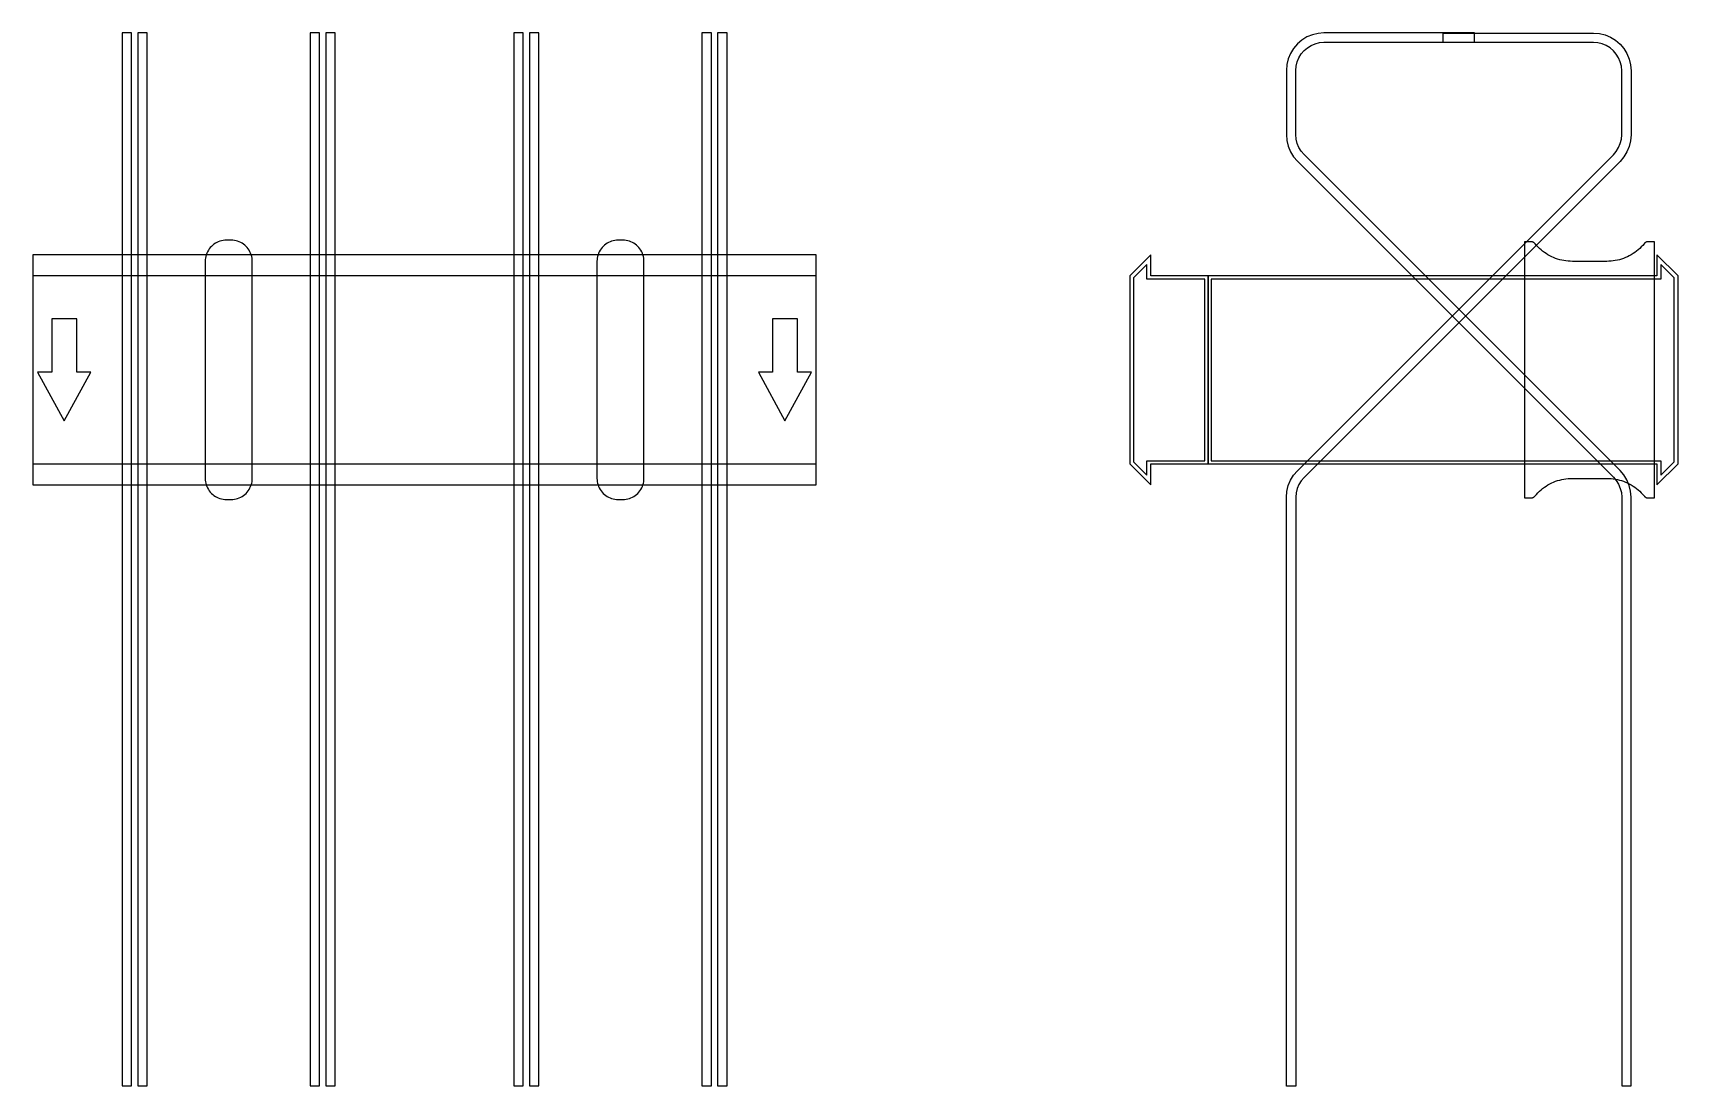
# Model space of a CAD drawing. Extents: x 0 to 1050, y -457 to 215.
import ezdxf

# ---------------------------------------------------------------- set-up
doc = ezdxf.new("R2010")
doc.units = 0
doc.layers.add('Halfen', color=7, linetype='CONTINUOUS')

msp = doc.modelspace()

# ---------------------------------------------------------------- linework, layer by layer
at = {"layer": 'Halfen', "color": 7}
for points in [[(63, -457.177), (63, 215.147), (57, 215.147), (57, -457.177)], [(73, -457.177), (73, 215.147), (67, 215.147), (67, -457.177)], [(183, -457.177), (183, 215.147), (177, 215.147), (177, -457.177)], [(193, -457.177), (193, 215.147), (187, 215.147), (187, -457.177)], [(313, -457.177), (313, 215.147), (307, 215.147), (307, -457.177)], [(323, -457.177), (323, 215.147), (317, 215.147), (317, -457.177)], [(433, -457.177), (433, 215.147), (427, 215.147), (427, -457.177)], [(443, -457.177), (443, 215.147), (437, 215.147), (437, -457.177)], [(1020, -457.177), (1020, -81.213), (1019.705, -77.459), (1018.825, -73.797), (1017.384, -70.317), (1015.416, -67.106), (1012.971, -64.243), (811.272, 137.456), (809.438, 139.604), (807.962, 142.012), (806.881, 144.621), (806.222, 147.368), (806, 150.184), (806, 191.147), (806.222, 193.963), (806.881, 196.71), (807.962, 199.319), (809.438, 201.728), (811.272, 203.875), (813.42, 205.71), (815.828, 207.186), (818.438, 208.266), (821.184, 208.926), (824, 209.147), (920, 209.147), (920, 215.147), (824, 215.147), (820.246, 214.852), (816.584, 213.973), (813.104, 212.532), (809.893, 210.564), (807.029, 208.118), (804.584, 205.254), (802.616, 202.043), (801.175, 198.564), (800.295, 194.902), (800, 191.147), (800, 150.184), (800.295, 146.429), (801.175, 142.767), (802.616, 139.288), (804.584, 136.077), (807.029, 133.213), (1008.728, -68.485), (1010.562, -70.633), (1012.038, -73.041), (1013.119, -75.651), (1013.778, -78.397), (1014, -81.213), (1014, -457.177)], [(800, -457.324), (800, -81.361), (800.295, -77.606), (801.175, -73.944), (802.616, -70.465), (804.584, -67.254), (807.029, -64.39), (1008.728, 137.308), (1010.562, 139.456), (1012.038, 141.865), (1013.119, 144.474), (1013.778, 147.221), (1014, 150.036), (1014, 191), (1013.778, 193.816), (1013.119, 196.562), (1012.038, 199.172), (1010.562, 201.58), (1008.728, 203.728), (1006.58, 205.562), (1004.172, 207.038), (1001.562, 208.119), (998.816, 208.778), (996, 209), (900, 209), (900, 215), (996, 215), (999.754, 214.705), (1003.416, 213.825), (1006.896, 212.384), (1010.107, 210.416), (1012.971, 207.971), (1015.416, 205.107), (1017.384, 201.896), (1018.825, 198.416), (1019.705, 194.754), (1020, 191), (1020, 150.036), (1019.705, 146.282), (1018.825, 142.62), (1017.384, 139.141), (1015.416, 135.929), (1012.971, 133.066), (811.272, -68.633), (809.438, -70.78), (807.962, -73.189), (806.881, -75.798), (806.222, -78.545), (806, -81.361), (806, -457.324)], [(0, -73.5), (500, -73.5), (500, 73.5), (0, 73.5)], [(140, -69.3), (140, -56.8), (140, 69.3), (139.958, 70.359), (139.834, 71.412), (139.627, 72.452), (139.339, 73.472), (138.972, 74.466), (138.529, 75.429), (138.011, 76.354), (137.422, 77.235), (136.765, 78.068), (136.046, 78.846), (135.268, 79.565), (134.435, 80.222), (133.554, 80.811), (132.629, 81.329), (131.666, 81.772), (130.672, 82.139), (129.652, 82.427), (128.612, 82.634), (127.559, 82.758), (126.5, 82.8), (123.5, 82.8), (122.441, 82.758), (121.388, 82.634), (120.348, 82.427), (119.328, 82.139), (118.334, 81.772), (117.371, 81.329), (116.446, 80.811), (115.565, 80.222), (114.732, 79.565), (113.954, 78.846), (113.235, 78.068), (112.578, 77.235), (111.989, 76.354), (111.471, 75.429), (111.028, 74.466), (110.661, 73.472), (110.373, 72.452), (110.166, 71.412), (110.042, 70.359), (110, 69.3), (110, -56.8), (110, -69.3), (110.042, -70.359), (110.166, -71.412), (110.373, -72.452), (110.661, -73.472), (111.028, -74.466), (111.471, -75.429), (111.989, -76.354), (112.578, -77.235), (113.235, -78.068), (113.954, -78.846), (114.732, -79.565), (115.565, -80.222), (116.446, -80.811), (117.371, -81.329), (118.334, -81.772), (119.328, -82.139), (120.348, -82.427), (121.388, -82.634), (122.441, -82.758), (123.5, -82.8), (126.5, -82.8), (127.559, -82.758), (128.612, -82.634), (129.652, -82.427), (130.672, -82.139), (131.666, -81.772), (132.629, -81.329), (133.554, -80.811), (134.435, -80.222), (135.268, -79.565), (136.046, -78.846), (136.765, -78.068), (137.422, -77.235), (138.011, -76.354), (138.529, -75.429), (138.972, -74.466), (139.339, -73.472), (139.627, -72.452), (139.834, -71.412), (139.958, -70.359), (140, -69.3)], [(390, -69.3), (390, -56.8), (390, 69.3), (389.958, 70.359), (389.834, 71.412), (389.627, 72.452), (389.339, 73.472), (388.972, 74.466), (388.529, 75.429), (388.011, 76.354), (387.422, 77.235), (386.765, 78.068), (386.046, 78.846), (385.268, 79.565), (384.435, 80.222), (383.554, 80.811), (382.629, 81.329), (381.666, 81.772), (380.672, 82.139), (379.652, 82.427), (378.612, 82.634), (377.559, 82.758), (376.5, 82.8), (373.5, 82.8), (372.441, 82.758), (371.388, 82.634), (370.348, 82.427), (369.328, 82.139), (368.334, 81.772), (367.371, 81.329), (366.446, 80.811), (365.565, 80.222), (364.732, 79.565), (363.954, 78.846), (363.235, 78.068), (362.578, 77.235), (361.989, 76.354), (361.471, 75.429), (361.028, 74.466), (360.661, 73.472), (360.373, 72.452), (360.166, 71.412), (360.042, 70.359), (360, 69.3), (360, -56.8), (360, -69.3), (360.042, -70.359), (360.166, -71.412), (360.373, -72.452), (360.661, -73.472), (361.028, -74.466), (361.471, -75.429), (361.989, -76.354), (362.578, -77.235), (363.235, -78.068), (363.954, -78.846), (364.732, -79.565), (365.565, -80.222), (366.446, -80.811), (367.371, -81.329), (368.334, -81.772), (369.328, -82.139), (370.348, -82.427), (371.388, -82.634), (372.441, -82.758), (373.5, -82.8), (376.5, -82.8), (377.559, -82.758), (378.612, -82.634), (379.652, -82.427), (380.672, -82.139), (381.666, -81.772), (382.629, -81.329), (383.554, -80.811), (384.435, -80.222), (385.268, -79.565), (386.046, -78.846), (386.765, -78.068), (387.422, -77.235), (388.011, -76.354), (388.529, -75.429), (388.972, -74.466), (389.339, -73.472), (389.627, -72.452), (389.834, -71.412), (389.958, -70.359), (390, -69.3)], [(750, -60), (750, 60), (713.5, 60), (713.5, 73.5), (700, 60), (700, -60), (713.5, -73.5), (713.5, -60)], [(1050, -60), (1050, 60), (1036.5, 73.5), (1036.5, 60), (750, 60), (750, -60), (1036.5, -60), (1036.5, -73.5)], [(1035, -81.8), (1035, 81.8), (1031, 81.8), (1030.846, 81.797), (1030.691, 81.786), (1030.538, 81.769), (1030.385, 81.746), (1030.234, 81.715), (1030.084, 81.678), (1029.936, 81.634), (1029.789, 81.584), (1029.646, 81.527), (1029.505, 81.464), (1029.366, 81.395), (1029.231, 81.32), (1029.1, 81.239), (1028.972, 81.153), (1028.848, 81.06), (1028.728, 80.963), (1028.613, 80.86), (1028.502, 80.752), (1028.397, 80.639), (1028.296, 80.522), (1027.41, 79.491), (1026.479, 78.5), (1025.505, 77.551), (1024.491, 76.646), (1023.437, 75.787), (1022.347, 74.975), (1021.222, 74.211), (1020.064, 73.499), (1018.876, 72.838), (1017.66, 72.23), (1016.418, 71.676), (1015.153, 71.178), (1013.867, 70.736), (1012.563, 70.351), (1011.243, 70.024), (1009.911, 69.756), (1008.567, 69.547), (1007.216, 69.397), (1005.859, 69.307), (1004.5, 69.277), (982.5, 69.277), (981.141, 69.307), (979.784, 69.397), (978.433, 69.547), (977.089, 69.756), (975.757, 70.024), (974.437, 70.351), (973.133, 70.736), (971.847, 71.178), (970.582, 71.676), (969.34, 72.23), (968.124, 72.838), (966.936, 73.499), (965.778, 74.211), (964.653, 74.975), (963.563, 75.787), (962.509, 76.646), (961.495, 77.551), (960.521, 78.5), (959.59, 79.491), (958.704, 80.522), (958.603, 80.639), (958.498, 80.752), (958.387, 80.86), (958.272, 80.963), (958.152, 81.06), (958.028, 81.153), (957.9, 81.239), (957.769, 81.32), (957.634, 81.395), (957.495, 81.464), (957.354, 81.527), (957.211, 81.584), (957.064, 81.634), (956.916, 81.678), (956.766, 81.715), (956.615, 81.746), (956.462, 81.769), (956.309, 81.786), (956.154, 81.797), (956, 81.8), (952, 81.8), (952, -81.8), (956, -81.8), (956.154, -81.797), (956.309, -81.786), (956.462, -81.769), (956.615, -81.746), (956.766, -81.715), (956.916, -81.678), (957.064, -81.634), (957.211, -81.584), (957.354, -81.527), (957.495, -81.464), (957.634, -81.395), (957.769, -81.32), (957.9, -81.239), (958.028, -81.153), (958.152, -81.06), (958.272, -80.963), (958.387, -80.86), (958.498, -80.752), (958.603, -80.639), (958.704, -80.522), (959.59, -79.491), (960.521, -78.5), (961.495, -77.551), (962.509, -76.646), (963.563, -75.787), (964.653, -74.975), (965.778, -74.211), (966.936, -73.499), (968.124, -72.838), (969.34, -72.23), (970.582, -71.676), (971.847, -71.178), (973.133, -70.736), (974.437, -70.351), (975.757, -70.024), (977.089, -69.756), (978.433, -69.547), (979.784, -69.397), (981.141, -69.307), (982.5, -69.277), (1004.5, -69.277), (1005.859, -69.307), (1007.216, -69.397), (1008.567, -69.547), (1009.911, -69.756), (1011.243, -70.024), (1012.563, -70.351), (1013.867, -70.736), (1015.153, -71.178), (1016.418, -71.676), (1017.66, -72.23), (1018.876, -72.838), (1020.064, -73.499), (1021.222, -74.211), (1022.347, -74.975), (1023.437, -75.787), (1024.491, -76.646), (1025.505, -77.551), (1026.479, -78.5), (1027.41, -79.491), (1028.296, -80.522), (1028.397, -80.639), (1028.502, -80.752), (1028.613, -80.86), (1028.728, -80.963), (1028.848, -81.06), (1028.972, -81.153), (1029.1, -81.239), (1029.231, -81.32), (1029.366, -81.395), (1029.505, -81.464), (1029.646, -81.527), (1029.789, -81.584), (1029.936, -81.634), (1030.084, -81.678), (1030.234, -81.715), (1030.385, -81.746), (1030.538, -81.769), (1030.691, -81.786), (1030.846, -81.797), (1031, -81.8)], [(748, -58), (748, 58), (711, 58), (711, 67.25), (702.5, 58.75), (702.5, -58.75), (711, -67.25), (711, -58)], [(1047.5, -58.75), (1047.5, 58.75), (1039, 67.25), (1039, 58), (752, 58), (752, -58), (1039, -58), (1039, -67.25)], [(0, -60), (500, -60), (500, 60), (0, 60)], [(20, -32.5), (37, -1.5), (28, -1.5), (28, 32.5), (12, 32.5), (12, -1.5), (3, -1.5)], [(480, -32.5), (497, -1.5), (488, -1.5), (488, 32.5), (472, 32.5), (472, -1.5), (463, -1.5)]]:
    msp.add_lwpolyline(points, close=True, dxfattribs=at)

doc.saveas('drawing.dxf')
